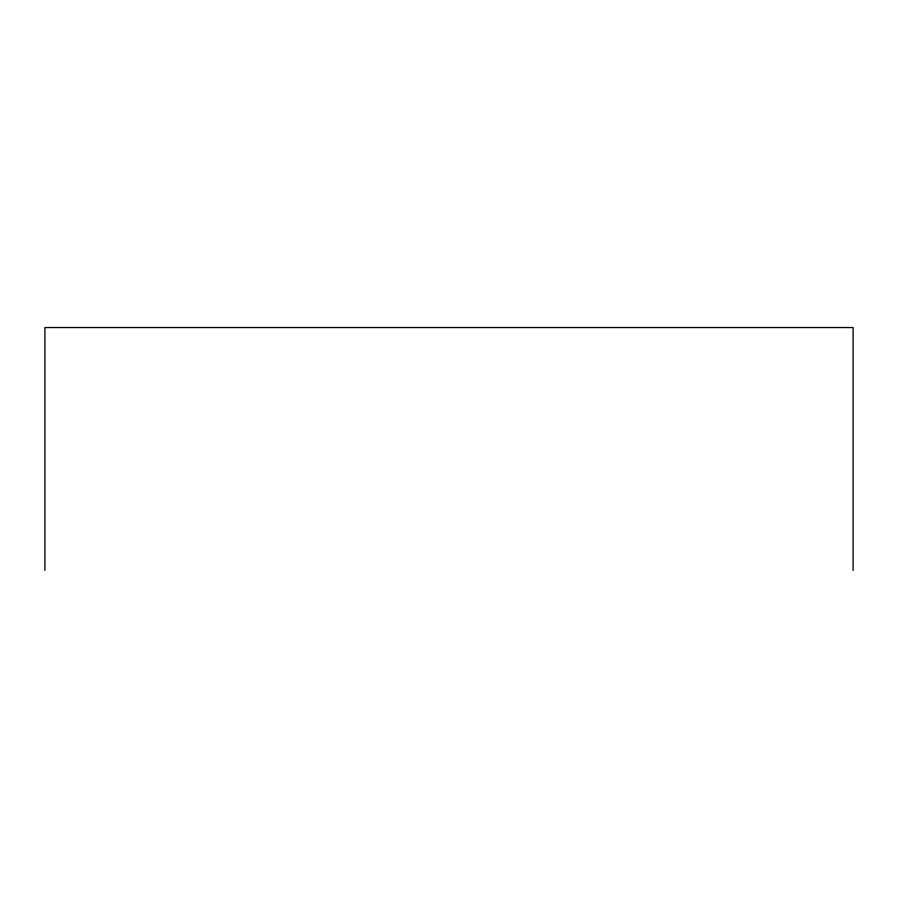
<?xml version="1.0" encoding="UTF-8"?>
<svg xmlns="http://www.w3.org/2000/svg" width="898" height="898" viewBox="0 0 898 898"><rect width="100%" height="100%" fill="white"/><g stroke="black" fill="none" stroke-linecap="round" stroke-linejoin="round"><path stroke-width="1.35" d="M853.1 570.455L853.1 327.546L44.9 327.546L44.9 570.455"/></g></svg>
